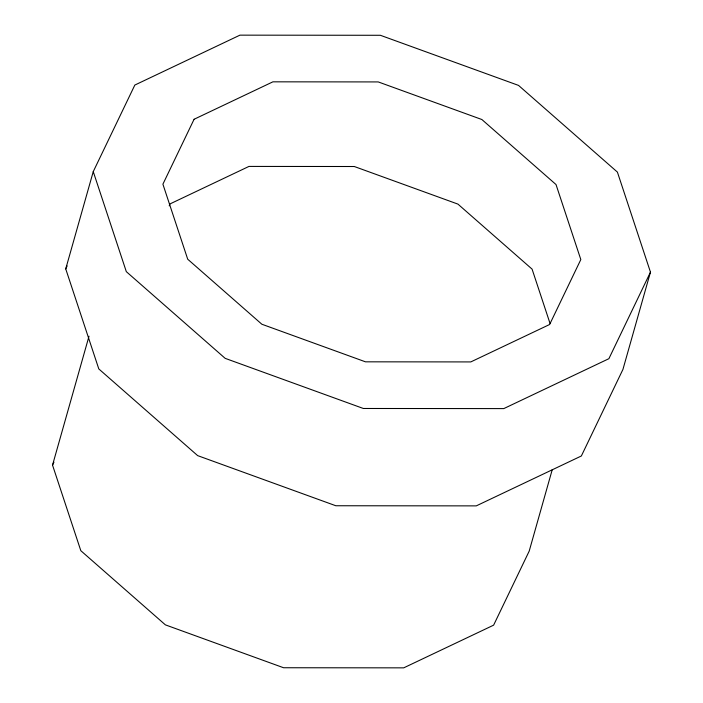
<?xml version="1.0" encoding="UTF-8"?>
<svg xmlns="http://www.w3.org/2000/svg" width="703" height="703" viewBox="0 0 703 703"><rect width="100%" height="100%" fill="white"/><g stroke="black" fill="none" stroke-linecap="round" stroke-linejoin="round"><path stroke-width="1.05" d="M65.731 268.898L93.253 171.62L134.835 85.054L239.934 35.15L380.376 35.282L518.542 85.406L617.401 172.094L650.468 272.131L622.946 369.4L581.363 455.975L476.265 505.879L335.823 505.747L197.657 455.623L98.798 368.926L65.731 268.898L67.145 265.945M552.215 469.745L529.201 551.108L493.62 625.16L403.724 667.85L283.581 667.745L165.39 624.862L80.819 550.695L52.532 465.131L89.009 336.219M169.212 205.812L170.161 203.844L248.976 166.418L354.312 166.514L457.934 204.107L532.083 269.126L549.992 323.31M52.532 465.131L53.955 462.17M650.468 272.131L608.886 358.697L503.787 408.601L363.346 408.478L225.18 358.354L126.32 271.657L93.253 171.62M194.09 119.264L162.903 184.186L187.71 259.214L261.85 324.232L365.472 361.825L470.808 361.922L549.632 324.496L580.819 259.565L556.02 184.546L481.871 119.519L378.249 81.926L272.913 81.829L194.09 119.264"/></g></svg>
